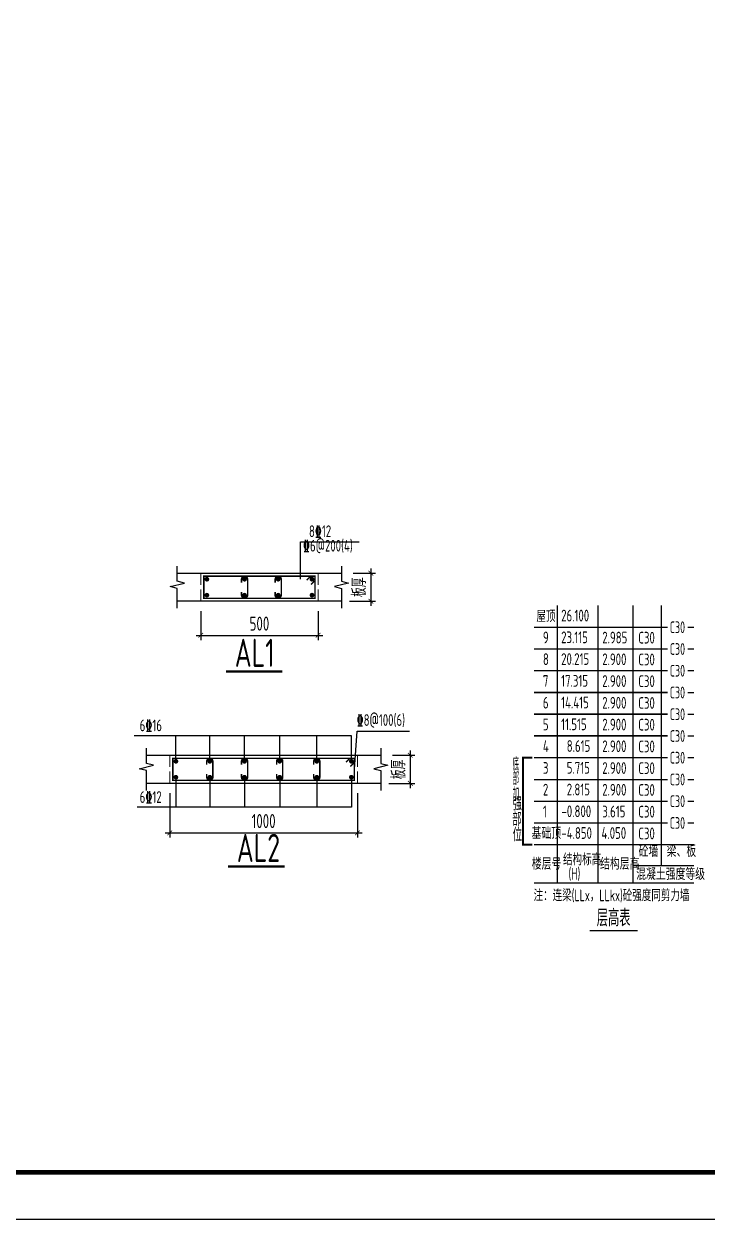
# Model space of a CAD drawing. Extents: x -655480 to 203344, y -294099 to 287156.
# Drawn here: x -150325 to -135761, y -40342 to -14866 of the extents above; entities that cross this region are included whole.
import ezdxf
from ezdxf.enums import TextEntityAlignment as Align

# ---------------------------------------------------------------- set-up
doc = ezdxf.new("R2010")
doc.units = 0
doc.header["$LTSCALE"] = 1000
doc.linetypes.add('DASH', pattern=[0.35, 0.25, -0.1])
doc.layers.get('0').update_dxf_attribs({"linetype": 'CONTINUOUS'})
doc.layers.get('DEFPOINTS').update_dxf_attribs({"linetype": 'CONTINUOUS'})
for name, color, linetype in [('-TK', 7, 'CONTINUOUS'), ('AXIS', 3, 'CONTINUOUS'), ('BEAM_DE', 7, 'CONTINUOUS'), ('NUM', 7, 'CONTINUOUS'), ('REIN', 6, 'CONTINUOUS'), ('S-0-TEXT', 7, 'CONTINUOUS'), ('S-B表格', 2, 'CONTINUOUS'), ('TEXT', 2, 'CONTINUOUS'), ('THIN', 7, 'CONTINUOUS'), ('大样详图_文字', 60, 'CONTINUOUS')]:
    doc.layers.add(name, color=color, linetype=linetype)
for name, color, linetype, lineweight in [('7549', 9, 'CONTINUOUS', 18), ('S-REIN', 12, 'CONTINUOUS', 50), ('S-Thin-D', 7, 'DASH', 18)]:
    doc.layers.add(name, color=color, linetype=linetype, lineweight=lineweight)
doc.styles.add('TSSD_DIMENSION', font='Tssdeng.shx', dxfattribs={"width": 0.7, "bigfont": 'tssdchn.shx'})
doc.styles.add('TSSD_Norm', font='Tssdeng.shx', dxfattribs={"bigfont": 'tssdchn.shx'})
doc.styles.add('TSSD_REIN', font='tssdeng.shx', dxfattribs={"width": 0.7, "height": 300, "bigfont": 'tssdchn.shx'})
doc.dimstyles.new('TSSD_25_100', dxfattribs={"dimtxt": 300, "dimasz": 100, "dimexe": 100, "dimexo": 250, "dimgap": 100, "dimtad": 1, "dimdec": 0, "dimlfac": 0.25, "dimzin": 0, "dimdsep": 46, "dimtxsty": 'TSSD_DIMENSION', "dimblk": 'ARCHTICK', "dimcen": 0, "dimdle": 100, "dimclrt": 7, "dimadec": 0, "dimazin": 0, "dimtfac": 1, "dimtdec": 0, "dimtix": 1, "dimtmove": 2, "dimatfit": 3, "dimldrblk": 'ARCHTICK', "dimfxl": 1, "dimtolj": 1, "dimtzin": 0, "dimarcsym": 0})

# ---------------------------------------------------------------- blocks, each defined once
blk = doc.blocks.new('B20200424131938')
at = {"layer": '7549', "const_width": 40}
blk.add_lwpolyline([(417, 3688), (217, 3688), (217, 1834), (417, 1834)], dxfattribs=at)
at = {"layer": 'S-0-TEXT'}
blk.add_lwpolyline([(1641, 0, 27, 27, 0), (2658, 0, 0, 0, 0)], format="xyseb", dxfattribs=at)
at = {"layer": 'S-B表格'}
for p, q in [((952, 1021), (952, 6932)), ((1817, 1021), (1817, 6932)), ((2567, 1021), (2567, 6932)), ((3167, 1385), (3167, 6932)), ((452, 6469), (3167, 6469)), ((452, 6469), (3167, 6469)), ((3167, 6469), (3298, 6469)), ((3167, 6469), (3298, 6469)), ((3167, 6469), (3298, 6469)), ((3731, 6469), (3862, 6469)), ((3731, 6469), (3862, 6469)), ((3731, 6469), (3862, 6469)), ((452, 6005), (3167, 6005)), ((452, 6005), (3167, 6005)), ((3167, 6005), (3298, 6005)), ((3167, 6005), (3298, 6005)), ((3167, 6005), (3298, 6005)), ((3731, 6005), (3862, 6005)), ((3731, 6005), (3862, 6005)), ((3731, 6005), (3862, 6005)), ((452, 5542), (3167, 5542)), ((452, 5542), (3167, 5542)), ((3167, 5542), (3298, 5542)), ((3167, 5542), (3298, 5542)), ((3167, 5542), (3298, 5542)), ((3731, 5542), (3862, 5542)), ((3731, 5542), (3862, 5542)), ((3731, 5542), (3862, 5542)), ((452, 5078), (3167, 5078)), ((452, 5078), (3167, 5078)), ((3167, 5078), (3298, 5078)), ((3167, 5078), (3298, 5078)), ((3167, 5078), (3298, 5078)), ((3731, 5078), (3862, 5078)), ((3731, 5078), (3862, 5078)), ((3731, 5078), (3862, 5078)), ((452, 4615), (3167, 4615)), ((3167, 4615), (3298, 4615)), ((3731, 4615), (3862, 4615)), ((452, 4151), (3167, 4151)), ((3167, 4151), (3298, 4151)), ((3731, 4151), (3862, 4151)), ((452, 3688), (3167, 3688)), ((3167, 3688), (3298, 3688)), ((3731, 3688), (3862, 3688)), ((452, 3224), (3167, 3224)), ((3167, 3224), (3298, 3224)), ((3731, 3224), (3862, 3224)), ((452, 2761), (3167, 2761)), ((3167, 2761), (3298, 2761)), ((3731, 2761), (3862, 2761)), ((452, 2297), (3167, 2297)), ((3167, 2297), (3298, 2297)), ((3731, 2297), (3862, 2297)), ((452, 1834), (3167, 1834)), ((452, 1834), (3862, 1834)), ((452, 1834), (2854, 1834)), ((452, 1834), (2854, 1834)), ((2567, 1385), (3862, 1385)), ((452, 1021), (3862, 1021))]:
    blk.add_line(p, q, dxfattribs=at)
at = {"style": 'TSSD_REIN'}
for s, width, p, p2 in [('底', 0.535575, (-3, 3408), (134, 3408)), ('部', 0.530918, (-3, 3100), (134, 3100)), ('加', 0.526341, (-3, 2774), (134, 2774))]:
    blk.add_text(s, height=285, dxfattribs=dict(at, width=width)).set_placement(p, p2, align=Align.FIT)
for s, height, width, p in [('强', 285, 0.535575, (-3, 2477)), ('部', 285, 0.535575, (-13, 2146)), ('位', 285, 0.535575, (-3, 1820)), ('砼墙', 250, 0.7, (2681, 1495)), ('梁、板', 250, 0.7, (3279, 1495))]:
    blk.add_text(s, height=height, dxfattribs=dict(at, width=width)).set_placement(p, align=Align.BOTTOM_LEFT)
for s, width, p in [('楼层号', 0.7, (405, 1299)), ('结构标高', 0.65, (1070, 1392)), ('结构层高', 0.7, (1860, 1299)), ('(H)', 0.65, (1188, 1086)), ('混凝土强度等级', 0.7, (2629, 1080))]:
    blk.add_text(s, height=250, dxfattribs=dict(at, width=width)).set_placement(p)
at = {"layer": 'S-0-TEXT', "style": 'TSSD_REIN', "width": 0.7}
blk.add_text('层高表', height=360, dxfattribs=at).set_placement((1790, 90))
at = {"layer": 'S-B表格', "style": 'TSSD_REIN'}
for s, width, p in [('屋顶', 0.65, (503, 6575)), ('26.100', 0.7, (1031, 6590)), ('9', 0.7, (642, 6123)), ('23.115', 0.7, (1031, 6126)), ('2.985', 0.7, (1907, 6121)), ('C30', 0.65, (3345, 6341)), ('C30', 0.7, (2675, 6118)), ('C30', 0.65, (3345, 5877)), ('8', 0.7, (642, 5660)), ('20.215', 0.7, (1031, 5663)), ('2.900', 0.7, (1907, 5658)), ('C30', 0.7, (2675, 5654)), ('C30', 0.65, (3345, 5414)), ('7', 0.7, (642, 5196)), ('17.315', 0.7, (1031, 5199)), ('2.900', 0.7, (1907, 5194)), ('C30', 0.7, (2675, 5191)), ('C30', 0.65, (3345, 4950)), ('6', 0.7, (642, 4733)), ('14.415', 0.7, (1031, 4736)), ('2.900', 0.7, (1907, 4731)), ('C30', 0.7, (2675, 4727)), ('C30', 0.65, (3345, 4487)), ('5', 0.7, (642, 4269)), ('11.515', 0.7, (1031, 4272)), ('2.900', 0.7, (1907, 4267)), ('C30', 0.7, (2675, 4264)), ('C30', 0.65, (3345, 4023)), ('4', 0.7, (642, 3806)), ('8.615', 0.7, (1150, 3809)), ('2.900', 0.7, (1907, 3804)), ('C30', 0.7, (2675, 3800)), ('3', 0.7, (642, 3342)), ('5.715', 0.7, (1150, 3345)), ('2.900', 0.7, (1907, 3340)), ('C30', 0.7, (2675, 3337)), ('C30', 0.65, (3345, 3560)), ('C30', 0.65, (3345, 3096)), ('2', 0.7, (642, 2879)), ('2.815', 0.7, (1150, 2882)), ('2.900', 0.7, (1907, 2877)), ('C30', 0.7, (2675, 2873)), ('C30', 0.65, (3345, 2633)), ('1', 0.7, (642, 2415)), ('-0.800', 0.7, (1038, 2418)), ('3.615', 0.7, (1907, 2413)), ('C30', 0.7, (2675, 2410)), ('C30', 0.65, (3345, 2169)), ('基础顶', 0.7, (400, 1951)), ('-4.850', 0.7, (1036, 1955)), ('4.050', 0.7, (1891, 1955)), ('C30', 0.7, (2675, 1946))]:
    blk.add_text(s, height=250, dxfattribs=dict(at, width=width)).set_placement(p)
at = {"layer": 'TEXT', "style": 'TSSD_REIN', "width": 0.65}
blk.add_text('注：连梁(LLx，LLkx)砼强度同剪力墙', height=250, dxfattribs=at).set_placement((443, 627))
blk = doc.blocks.new('_ArchTick')
at = {"color": 0, "linetype": 'ByBlock', "const_width": 0.15}
blk.add_lwpolyline([(-0.5, -0.5), (0.5, 0.5)], dxfattribs=at)
blk = doc.blocks.new('*D1334')
at = {"layer": 'AXIS', "color": 0, "lineweight": -2, "transparency": 16777216}
for p, q in [((-142928, -26473), (-142928, -27273)), ((-143304, -26573), (-142828, -26573)), ((-143385, -27173), (-142828, -27173))]:
    blk.add_line(p, q, dxfattribs=at)
at = {"layer": 'DEFPOINTS', "color": 0, "transparency": 16777216}
for p in [(-143554, -26573), (-143635, -27173), (-142928, -27173)]:
    blk.add_point(p, dxfattribs=at)
at = {"layer": 'AXIS', "color": 0, "lineweight": -2, "transparency": 16777216, "xscale": 100, "yscale": 100, "zscale": 100}
for p, rotation in [((-142928, -26573), 90), ((-142928, -27173), 270)]:
    blk.add_blockref('_ArchTick', p, dxfattribs=dict(at, rotation=rotation))
at = {"layer": 'AXIS', "color": 7, "transparency": 16777216, "insert": (-143178, -26873), "char_height": 300, "attachment_point": 5, "rotation": 90, "style": 'TSSD_DIMENSION'}
blk.add_mtext('\\A1;板厚', dxfattribs=at)
blk = doc.blocks.new('*D1335')
at = {"layer": 'AXIS', "color": 0, "lineweight": -2, "transparency": 16777216}
for p, q in [((-146554, -27383), (-146554, -27999)), ((-144054, -27383), (-144054, -27999)), ((-146654, -27899), (-143954, -27899))]:
    blk.add_line(p, q, dxfattribs=at)
at = {"layer": 'DEFPOINTS', "color": 0, "transparency": 16777216}
for p in [(-146554, -27133), (-144054, -27133), (-144054, -27899)]:
    blk.add_point(p, dxfattribs=at)
at = {"layer": 'AXIS', "color": 0, "lineweight": -2, "transparency": 16777216, "xscale": 100, "yscale": 100, "zscale": 100, "rotation": 180}
blk.add_blockref('_ArchTick', (-146554, -27899), dxfattribs=at)
at = {"layer": 'AXIS', "color": 0, "lineweight": -2, "transparency": 16777216, "xscale": 100, "yscale": 100, "zscale": 100}
blk.add_blockref('_ArchTick', (-144054, -27899), dxfattribs=at)
at = {"layer": 'AXIS', "color": 7, "transparency": 16777216, "insert": (-145304, -27649), "char_height": 300, "attachment_point": 5, "style": 'TSSD_DIMENSION'}
blk.add_mtext('\\A1;500', dxfattribs=at)
blk = doc.blocks.new('*D1336')
at = {"layer": 'AXIS', "color": 0, "lineweight": -2, "transparency": 16777216}
for p, q in [((-142465, -30454), (-141988, -30454)), ((-142088, -30354), (-142088, -31154)), ((-142546, -31054), (-141988, -31054))]:
    blk.add_line(p, q, dxfattribs=at)
at = {"layer": 'DEFPOINTS', "color": 0, "transparency": 16777216}
for p in [(-142715, -30454), (-142796, -31054), (-142088, -31054)]:
    blk.add_point(p, dxfattribs=at)
at = {"layer": 'AXIS', "color": 0, "lineweight": -2, "transparency": 16777216, "xscale": 100, "yscale": 100, "zscale": 100}
for p, rotation in [((-142088, -30454), 90), ((-142088, -31054), 270)]:
    blk.add_blockref('_ArchTick', p, dxfattribs=dict(at, rotation=rotation))
at = {"layer": 'AXIS', "color": 7, "transparency": 16777216, "insert": (-142338, -30754), "char_height": 300, "attachment_point": 5, "rotation": 90, "style": 'TSSD_DIMENSION'}
blk.add_mtext('\\A1;板厚', dxfattribs=at)
blk = doc.blocks.new('*D1337')
at = {"layer": 'AXIS', "color": 0, "lineweight": -2, "transparency": 16777216}
for p, q in [((-147215, -31264), (-147215, -32208)), ((-143215, -31264), (-143215, -32208)), ((-147315, -32108), (-143115, -32108))]:
    blk.add_line(p, q, dxfattribs=at)
at = {"layer": 'DEFPOINTS', "color": 0, "transparency": 16777216}
for p in [(-147215, -31014), (-143215, -31014), (-143215, -32108)]:
    blk.add_point(p, dxfattribs=at)
at = {"layer": 'AXIS', "color": 0, "lineweight": -2, "transparency": 16777216, "xscale": 100, "yscale": 100, "zscale": 100, "rotation": 180}
blk.add_blockref('_ArchTick', (-147215, -32108), dxfattribs=at)
at = {"layer": 'AXIS', "color": 0, "lineweight": -2, "transparency": 16777216, "xscale": 100, "yscale": 100, "zscale": 100}
blk.add_blockref('_ArchTick', (-143215, -32108), dxfattribs=at)
at = {"layer": 'AXIS', "color": 7, "transparency": 16777216, "insert": (-145215, -31858), "char_height": 300, "attachment_point": 5, "style": 'TSSD_DIMENSION'}
blk.add_mtext('\\A1;1000', dxfattribs=at)
blk = doc.blocks.new('A1')
blk.add_lwpolyline([(0, 59400), (0, 0), (84100, 0), (84100, 59400)], close=True)
at = {"const_width": 100}
blk.add_lwpolyline([(2500, 58400), (2500, 1000), (83100, 1000), (83100, 58400)], close=True, dxfattribs=at)

msp = doc.modelspace()

# ---------------------------------------------------------------- linework, layer by layer
at = {"layer": 'BEAM_DE'}
for p, q in [((-147054.03, -26572.78), (-143554.03, -26572.78)), ((-146554.03, -27172.78), (-147054.03, -27172.78)), ((-144054.03, -27172.78), (-146554.03, -27172.78)), ((-143554.03, -27172.78), (-144054.03, -27172.78)), ((-147714.52, -30453.53), (-142714.52, -30453.53)), ((-147214.52, -31053.53), (-147714.52, -31053.53)), ((-143214.52, -31053.53), (-147214.52, -31053.53)), ((-142714.52, -31053.53), (-143214.52, -31053.53))]:
    msp.add_line(p, q, dxfattribs=at)
at = {"layer": 'REIN', "const_width": 30}
for points in [[(-145686.03, -26972.78), (-145686.03, -27042.78, 1), (-145556.03, -27042.78), (-145556.03, -26702.78, 1), (-145686.03, -26702.78), (-145686.03, -26772.78)], [(-144969.03, -26972.78), (-144969.03, -27042.78, 1), (-144839.03, -27042.78), (-144839.03, -26702.78, 1), (-144969.03, -26702.78), (-144969.03, -26772.78)], [(-146426.52, -30853.53), (-146426.52, -30923.53, 1), (-146296.52, -30923.53), (-146296.52, -30583.53, 1), (-146426.52, -30583.53), (-146426.52, -30653.53)], [(-145686.02, -30853.53), (-145686.02, -30923.53, 1), (-145556.02, -30923.53), (-145556.02, -30583.53, 1), (-145686.02, -30583.53), (-145686.02, -30653.53)], [(-144936.52, -30853.53), (-144936.52, -30923.53, 1), (-144806.52, -30923.53), (-144806.52, -30583.53, 1), (-144936.52, -30583.53), (-144936.52, -30653.53)], [(-144146.35, -30853.53), (-144146.35, -30923.53, 1), (-144016.35, -30923.53), (-144016.35, -30583.53, 1), (-144146.35, -30583.53), (-144146.35, -30653.53)]]:
    msp.add_lwpolyline(points, format="xyb", dxfattribs=at)
at = {"layer": 'S-B表格', "color": 6, "linetype": 'ByBlock', "ltscale": 0.5, "const_width": 30}
for points in [[(-139451.16, -29114.45), (-136604.78, -29114.45)], [(-139451.16, -29577.95), (-136604.78, -29577.95)], [(-139451.16, -30041.45), (-136604.78, -30041.45)], [(-139451.16, -30504.95), (-136604.78, -30504.95)]]:
    msp.add_lwpolyline(points, dxfattribs=at)
at = {"layer": 'S-REIN', "const_width": 30}
for points in [[(-144119.03, -26637.78), (-144119.03, -27107.78), (-146489.03, -27107.78), (-146489.03, -26637.78), (-144119.03, -26637.78)], [(-144295.8, -26722.64), (-144210.95, -26637.78)], [(-144119.03, -26729.71), (-144203.88, -26814.56)], [(-143279.52, -30518.53), (-143279.52, -30988.53), (-147149.52, -30988.53), (-147149.52, -30518.53), (-143279.52, -30518.53)], [(-143456.3, -30603.38), (-143371.45, -30518.53)], [(-143279.52, -30610.45), (-143364.38, -30695.31)]]:
    msp.add_lwpolyline(points, dxfattribs=at)
at = {"layer": 'S-REIN', "const_width": 50}
for points in [[(-146449.03, -26702.78, 1), (-146399.03, -26702.78, 1)], [(-145646.03, -26702.78, 1), (-145596.03, -26702.78, 1)], [(-144929.03, -26702.78, 1), (-144879.03, -26702.78, 1)], [(-144209.03, -26702.78, 1), (-144159.03, -26702.78, 1)], [(-146449.03, -27042.78, 1), (-146399.03, -27042.78, 1)], [(-145646.03, -27042.78, 1), (-145596.03, -27042.78, 1)], [(-144929.03, -27042.78, 1), (-144879.03, -27042.78, 1)], [(-144209.03, -27042.78, 1), (-144159.03, -27042.78, 1)], [(-147109.52, -30583.53, 1), (-147059.52, -30583.53, 1)], [(-146386.52, -30583.53, 1), (-146336.52, -30583.53, 1)], [(-145646.02, -30583.53, 1), (-145596.02, -30583.53, 1)], [(-144896.52, -30583.53, 1), (-144846.52, -30583.53, 1)], [(-144106.35, -30583.53, 1), (-144056.35, -30583.53, 1)], [(-143369.52, -30583.53, 1), (-143319.52, -30583.53, 1)], [(-147109.52, -30923.53, 1), (-147059.52, -30923.53, 1)], [(-146386.52, -30923.53, 1), (-146336.52, -30923.53, 1)], [(-145646.02, -30923.53, 1), (-145596.02, -30923.53, 1)], [(-144896.52, -30923.53, 1), (-144846.52, -30923.53, 1)], [(-144106.35, -30923.53, 1), (-144056.35, -30923.53, 1)], [(-143369.52, -30923.53, 1), (-143319.52, -30923.53, 1)]]:
    msp.add_lwpolyline(points, format="xyb", close=True, dxfattribs=at)
at = {"layer": 'S-Thin-D'}
for p, q in [((-146554.03, -27172.78), (-146554.03, -26572.78)), ((-144054.03, -27172.78), (-144054.03, -26572.78)), ((-147214.52, -31053.53), (-147214.52, -30453.53)), ((-143214.52, -31053.53), (-143214.52, -30453.53))]:
    msp.add_line(p, q, dxfattribs=at)
at = {"layer": 'TEXT', "const_width": 50}
for points in [[(-146017.87, -28667.29), (-144812.47, -28667.29)], [(-145973.78, -32826.25), (-144768.38, -32826.25)]]:
    msp.add_lwpolyline(points, dxfattribs=at)
at = {"layer": 'THIN'}
for points in [[(-147054.03, -27322.78), (-147054.03, -26897.78), (-147204.03, -26860.28), (-146904.03, -26785.28), (-147054.03, -26747.78), (-147054.03, -26422.78)], [(-143554.03, -26422.78), (-143554.03, -26747.78), (-143404.03, -26785.28), (-143704.03, -26860.28), (-143554.03, -26897.78), (-143554.03, -27322.78)], [(-147714.52, -31203.53), (-147714.52, -30778.53), (-147864.52, -30741.03), (-147564.52, -30666.03), (-147714.52, -30628.53), (-147714.52, -30303.53)], [(-142714.52, -30303.53), (-142714.52, -30628.53), (-142564.52, -30666.03), (-142864.52, -30741.03), (-142714.52, -30778.53), (-142714.52, -31203.53)]]:
    msp.add_lwpolyline(points, dxfattribs=at)
at = {"layer": '大样详图_文字'}
for p, q in [((-144426.82, -25902.78), (-143180.82, -25902.78)), ((-144426.82, -26702.78), (-144426.82, -25902.78)), ((-143344.52, -30038.31), (-147975.41, -30038.31)), ((-147084.52, -30583.53), (-147084.52, -30038.31)), ((-146361.52, -30583.53), (-146361.52, -30038.31)), ((-145621.02, -30583.53), (-145621.02, -30038.31)), ((-144871.52, -30583.53), (-144871.52, -30038.31)), ((-144081.35, -30583.53), (-144081.35, -30038.31)), ((-143344.52, -30583.53), (-143344.52, -30038.31)), ((-143279.52, -30753.53), (-143221.41, -29940.31)), ((-143221.41, -29940.31), (-142105.91, -29940.31)), ((-147084.52, -30923.53), (-147084.52, -31559.31)), ((-146361.52, -30923.53), (-146361.52, -31559.31)), ((-145621.02, -30923.53), (-145621.02, -31559.31)), ((-144871.52, -30923.53), (-144871.52, -31559.31)), ((-144081.35, -30923.53), (-144081.35, -31559.31)), ((-143344.52, -30923.53), (-143344.52, -31559.31)), ((-143344.52, -31559.31), (-147908.41, -31559.31))]:
    msp.add_line(p, q, dxfattribs=at)

# ---------------------------------------------------------------- block references
at = {"layer": '-TK'}
msp.add_blockref('A1', (-206460.15, -40341.64), dxfattribs=at)
at = {"layer": 'S-B表格'}
msp.add_blockref('B20200424131938', (-139902.79, -34192.54), dxfattribs=at)

# ---------------------------------------------------------------- texts
at = {"layer": 'NUM', "style": 'TSSD_Norm', "width": 0.7}
for s, p in [('AL1', (-145829.84, -28571.45)), ('AL2', (-145785.75, -32730.41))]:
    msp.add_text(s, height=600, dxfattribs=at).set_placement(p)
at = {"layer": '大样详图_文字', "style": 'TSSD_REIN', "width": 0.7}
for s, p in [('8\x8412', (-144248.44, -25879.52)), ('%%1326@200(4)', (-144375.68, -26188.3)), ('%%1328@100(6)', (-143232.19, -29904.82)), ('6%%13216', (-147856.46, -30018.44))]:
    msp.add_text(s, height=250, dxfattribs=at).set_placement(p, align=Align.BOTTOM_LEFT)
at = {"layer": '大样详图_文字', "color": 1, "style": 'TSSD_REIN', "width": 0.7}
msp.add_text('6%%13212', height=250, dxfattribs=at).set_placement((-147856.46, -31545.94), align=Align.BOTTOM_LEFT)

# ---------------------------------------------------------------- dimensions: what is measured, and where the dimension line sits
at = {"layer": 'AXIS'}
for base, p1, p2, picture, middle in [((-142927.98, -27172.78), (-143554.03, -26572.78), (-143635.21, -27172.78), '*D1334', (-143177.98, -26872.78)), ((-142088.48, -31053.53), (-142714.52, -30453.53), (-142795.7, -31053.53), '*D1336', (-142338.48, -30753.53))]:
    dim = msp.add_linear_dim(base=base, p1=p1, p2=p2, angle=90, text='板厚', dimstyle='TSSD_25_100', dxfattribs=at)
    dim.commit()
    dim.dimension.update_dxf_attribs({"geometry": picture, "text_midpoint": middle})
dim = msp.add_linear_dim(base=(-144054.03, -27898.54), p1=(-146554.03, -27133.04), p2=(-144054.03, -27133.04), text='500', dimstyle='TSSD_25_100', dxfattribs=at)
dim.commit()
dim.dimension.update_dxf_attribs({"geometry": '*D1335', "text_midpoint": (-145304.03, -27648.54)})
dim = msp.add_linear_dim(base=(-143214.52, -32107.79), p1=(-147214.52, -31013.79), p2=(-143214.52, -31013.79), dimstyle='TSSD_25_100', dxfattribs=at)
dim.commit()
dim.dimension.update_dxf_attribs({"geometry": '*D1337', "text_midpoint": (-145214.52, -31857.79)})

doc.saveas('drawing.dxf')
